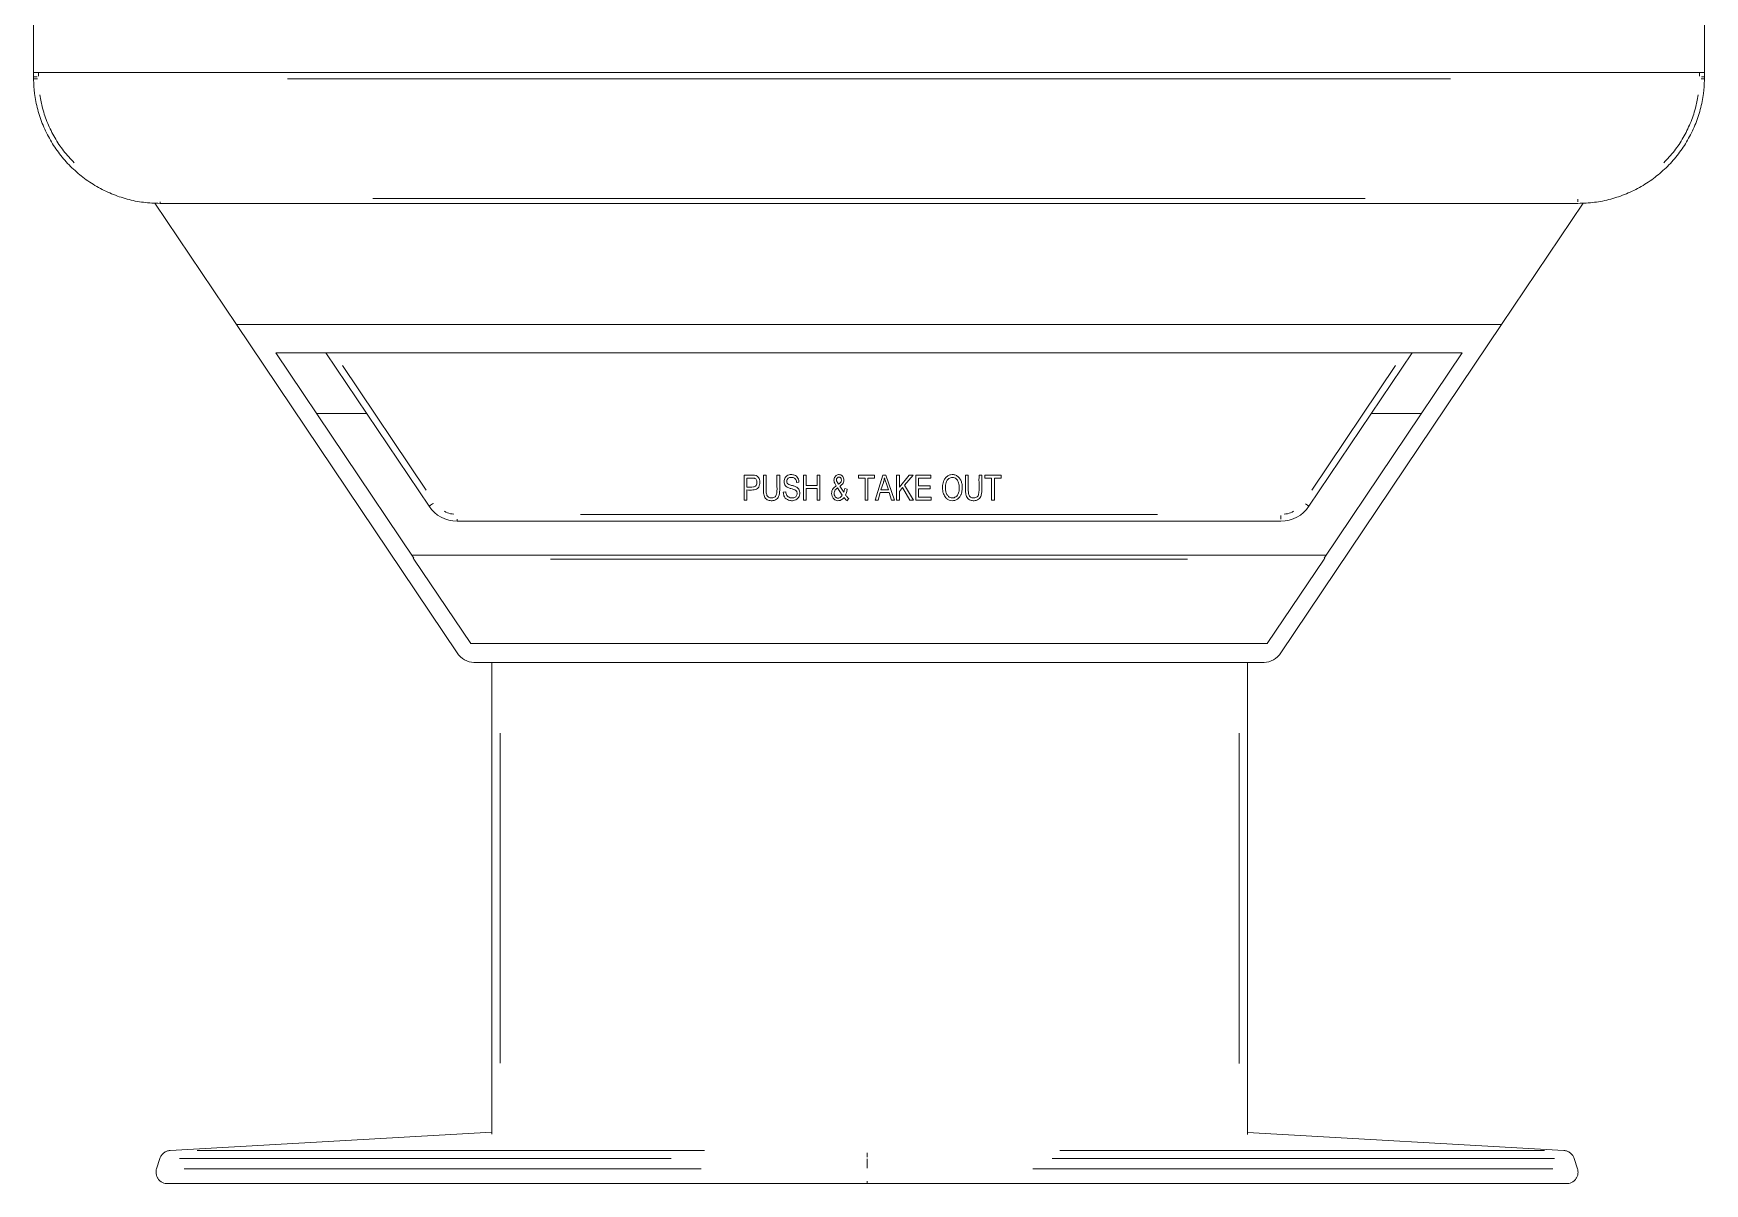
# Model space of a CAD drawing. Header units: millimetres. Extents: x 1896 to 8684, y 846 to 6829.
# Drawn here: x 3876 to 4866, y 2819 to 3501 of the extents above; entities that cross this region are included whole.
import ezdxf

# ---------------------------------------------------------------- set-up
doc = ezdxf.new("R2010")
doc.units = ezdxf.units.MM

msp = doc.modelspace()

# ---------------------------------------------------------------- linework, layer by layer
at = {"color": 7, "linetype": 'Continuous', "lineweight": 15}
for p, q in [((3875.5481, 3477.8605), (3875.5481, 4741.1359)), ((4865.5483, 4741.1359), (4865.5483, 3474.1359)), ((3875.539, 3475.3519), (3875.539, 3477.8605)), ((3875.539, 3477.8605), (3878.5388, 3477.8605)), ((3875.5481, 3474.1359), (3875.5481, 3475.2088)), ((4862.539, 3477.8605), (3878.5388, 3477.8605)), ((4862.539, 3477.8605), (4865.5388, 3477.8605)), ((3875.5481, 3474.1359), (3875.5943, 3473.6133)), ((3995.8279, 3328.5225), (3947.4189, 3400.5564)), ((4790.539, 3400.3521), (3950.5388, 3400.3521)), ((4745.269, 3328.5225), (4793.6785, 3400.5578)), ((3995.8279, 3328.5225), (4126.4851, 3134.0995)), ((4745.269, 3328.5225), (3995.8279, 3328.5225)), ((4614.6118, 3134.0995), (4745.269, 3328.5225)), ((4019.1581, 3311.734), (4100.8279, 3190.2061)), ((4721.9383, 3311.734), (4019.1581, 3311.734)), ((4109.8973, 3220.8505), (4048.8216, 3311.734)), ((4692.2709, 3311.734), (4631.1948, 3220.8505)), ((4721.9383, 3311.734), (4640.2685, 3190.2061)), ((4043.3056, 3275.8022), (4072.9687, 3275.8022)), ((4668.1239, 3275.8022), (4697.7913, 3275.8022)), ((4296.5886, 3239.3632), (4296.5886, 3224.4552)), ((4298.2447, 3232.2772), (4298.2447, 3237.6147)), ((4307.9993, 3239.3632), (4309.6558, 3239.3632)), ((4316.0054, 3239.3632), (4317.6619, 3239.3632)), ((4331.742, 3239.3632), (4333.398, 3239.3632)), ((4331.742, 3239.3632), (4331.742, 3224.4552)), ((4333.398, 3233.1975), (4333.398, 3239.3632)), ((4339.7481, 3239.3632), (4341.4041, 3239.3632)), ((4339.7481, 3239.3632), (4339.7481, 3233.1975)), ((4341.4041, 3239.3632), (4341.4041, 3224.4552)), ((4364.2265, 3239.3632), (4364.2265, 3237.6147)), ((4373.7971, 3239.3632), (4364.2265, 3239.3632)), ((4364.2265, 3237.6147), (4368.1833, 3237.6147)), ((4368.1833, 3237.6147), (4368.1833, 3224.4552)), ((4369.8399, 3237.6147), (4369.8399, 3224.4552)), ((4373.7971, 3237.6147), (4369.8399, 3237.6147)), ((4373.7971, 3237.6147), (4373.7971, 3239.3632)), ((4378.8354, 3239.3632), (4374.1652, 3224.4552)), ((4380.5954, 3239.3632), (4378.8354, 3239.3632)), ((4385.668, 3224.4552), (4380.5954, 3239.3632)), ((4386.8644, 3239.3632), (4386.8644, 3224.4552)), ((4386.8644, 3239.3632), (4388.5209, 3239.3632)), ((4388.5209, 3232.1694), (4388.5209, 3239.3632)), ((4394.4222, 3239.3632), (4388.5209, 3232.1694)), ((4391.6137, 3233.3155), (4396.6753, 3239.3632)), ((4396.6753, 3239.3632), (4394.4222, 3239.3632)), ((4398.2756, 3239.3632), (4398.2756, 3224.4552)), ((4407.2019, 3239.3632), (4398.2756, 3239.3632)), ((4399.9321, 3233.0134), (4399.9321, 3237.6147)), ((4399.9321, 3237.6147), (4407.2019, 3237.6147)), ((4407.2019, 3237.6147), (4407.2019, 3239.3632)), ((4427.7236, 3239.3632), (4429.3796, 3239.3632)), ((4435.7297, 3239.3632), (4437.3857, 3239.3632)), ((4439.2263, 3239.3632), (4439.2263, 3237.6147)), ((4448.7969, 3239.3632), (4439.2263, 3239.3632)), ((4439.2263, 3237.6147), (4443.1836, 3237.6147)), ((4443.1836, 3237.6147), (4443.1836, 3224.4552)), ((4448.7969, 3237.6147), (4444.8401, 3237.6147)), ((4444.8401, 3237.6147), (4444.8401, 3224.4552)), ((4448.7969, 3237.6147), (4448.7969, 3239.3632)), ((4298.2447, 3224.4552), (4298.2447, 3230.5289)), ((4319.7786, 3229.2405), (4321.2511, 3229.4245)), ((4329.0731, 3235.2222), (4327.6007, 3235.0381)), ((4339.7481, 3233.1975), (4333.398, 3233.1975)), ((4333.398, 3224.4552), (4333.398, 3231.4489)), ((4333.398, 3231.4489), (4339.7481, 3231.4489)), ((4339.7481, 3224.4552), (4339.7481, 3231.4489)), ((4351.8807, 3234.9546), (4352.5307, 3233.9609)), ((4351.885, 3231.787), (4354.6874, 3227.5107)), ((4355.5676, 3229.3268), (4353.3232, 3232.7548)), ((4357.6929, 3231.0319), (4356.2204, 3231.4489)), ((4375.8976, 3224.4552), (4377.1946, 3228.9644)), ((4377.1946, 3228.9644), (4382.5089, 3228.9644)), ((4377.6447, 3230.5289), (4379.0438, 3234.9258)), ((4382.0173, 3230.5289), (4377.6447, 3230.5289)), ((4382.0173, 3230.5289), (4380.6574, 3234.68)), ((4382.5089, 3228.9644), (4383.9256, 3224.4552)), ((4390.4349, 3231.9091), (4388.5209, 3229.6215)), ((4388.5209, 3229.6215), (4388.5209, 3224.4552)), ((4390.4349, 3231.9091), (4394.7699, 3224.4552)), ((4396.8951, 3224.4552), (4391.6137, 3233.3155)), ((4406.7418, 3233.0134), (4399.9321, 3233.0134)), ((4399.9321, 3231.2649), (4406.7418, 3231.2649)), ((4399.9321, 3226.2037), (4399.9321, 3231.2649)), ((4406.7418, 3231.2649), (4406.7418, 3233.0134)), ((4298.2447, 3224.4552), (4296.5886, 3224.4552)), ((4333.398, 3224.4552), (4331.742, 3224.4552)), ((4339.7481, 3224.4552), (4341.4041, 3224.4552)), ((4357.5088, 3224.1791), (4358.5212, 3225.42)), ((4369.8399, 3224.4552), (4368.1833, 3224.4552)), ((4375.8976, 3224.4552), (4374.1652, 3224.4552)), ((4383.9256, 3224.4552), (4385.668, 3224.4552)), ((4388.5209, 3224.4552), (4386.8644, 3224.4552)), ((4394.7699, 3224.4552), (4396.8951, 3224.4552)), ((4407.386, 3224.4552), (4398.2756, 3224.4552)), ((4399.9321, 3226.2037), (4407.386, 3226.2037)), ((4407.386, 3226.2037), (4407.386, 3224.4552)), ((4444.8401, 3224.4552), (4443.1836, 3224.4552)), ((4614.5951, 3212.0061), (4126.4975, 3212.0061)), ((4641.4577, 3191.9759), (4099.6386, 3191.9759)), ((4134.5941, 3139.4759), (4100.9929, 3189.4758)), ((4640.0997, 3189.4758), (4606.4984, 3139.4759)), ((4606.4984, 3139.4759), (4134.5941, 3139.4759)), ((4136.5253, 3128.2988), (4604.571, 3128.2988)), ((4147.0372, 2848.8203), (4147.0372, 3128.2988)), ((4594.7778, 3128.2988), (4594.7778, 2848.6593)), ((4147.0372, 2849.9177), (3956.484, 2839.0906)), ((4782.2568, 2839.0906), (4594.7778, 2849.7429)), ((3948.4836, 2828.2965), (3950.4539, 2834.4255)), ((4790.2576, 2828.2965), (4788.2873, 2834.4255))]:
    msp.add_line(p, q, dxfattribs=at)
at = {"color": 8, "linetype": 'Continuous', "lineweight": 15}
for p, q in [((3877.8412, 3475.3519), (3875.7674, 3475.3519)), ((3878.5388, 3477.484), (3878.5388, 3475.7283)), ((4862.539, 3475.7283), (4862.539, 3477.484)), ((4865.4472, 3475.3519), (4863.6867, 3475.3519)), ((4026.148, 3474.1359), (4714.9484, 3474.1359)), ((3950.5388, 3400.3962), (3950.5388, 3401.2306)), ((4076.5387, 3403.3521), (4664.539, 3403.3521)), ((4790.539, 3402.9041), (4790.539, 3401.2306)), ((4058.6254, 3304.3168), (4108.2327, 3230.4988)), ((4632.8594, 3230.4988), (4682.4672, 3304.3168)), ((4126.4975, 3212.065), (4126.4975, 3213.1777)), ((4199.712, 3216.0061), (4541.3806, 3216.0061)), ((4614.5951, 3215.4091), (4614.5951, 3213.1777)), ((4559.2338, 3189.4758), (4181.8587, 3189.4758)), ((4152.0373, 3086.3989), (4152.0373, 2890.8654)), ((4589.7777, 2890.7302), (4589.7777, 3086.375)), ((4369.3706, 2834.1442), (4369.3706, 2828.5778))]:
    msp.add_line(p, q, dxfattribs=at)
at = {"color": 8, "linetype": 'Continuous', "lineweight": 15, "flags": 128}
for points in [[(4865.4162, 3474.1359), (4865.3376, 3474.1359), (4865.0681, 3474.1362), (4864.6695, 3474.1359), (4863.6925, 3474.1359), (4863.6925, 3474.1359), (4863.6925, 3474.1359), (4863.6925, 3474.1359), (4863.6925, 3474.1359), (4863.692, 3474.1359), (4863.6915, 3474.1359), (4863.6906, 3474.1359), (4863.6891, 3474.1359), (4863.6853, 3474.1359), (4863.6777, 3474.1359), (4863.6629, 3474.1357), (4863.6333, 3474.1357), (4863.5733, 3474.1357), (4863.4521, 3474.1357)], [(4112.507, 3222.6043), (4111.9468, 3222.2279), (4111.3731, 3221.8421), (4110.8701, 3221.504), (4110.4571, 3221.2265), (4110.15, 3221.0205)], [(4631.1123, 3220.9063), (4630.9421, 3221.0205), (4630.6354, 3221.2265), (4630.2225, 3221.504), (4629.7194, 3221.8421), (4629.1453, 3222.2279)]]:
    msp.add_lwpolyline(points, dxfattribs=at)
at = {"color": 7, "linetype": 'Continuous', "lineweight": 15, "flags": 128}
for points in [[(4865.4544, 3473.3904), (4865.4906, 3473.5506), (4865.5483, 3474.1359)], [(4100.9929, 3189.4758), (4100.6839, 3189.9353), (4100.5022, 3190.2061)], [(4640.5904, 3190.2061), (4640.4082, 3189.9353), (4640.0997, 3189.4758)]]:
    msp.add_lwpolyline(points, dxfattribs=at)
at = {"color": 7, "linetype": 'Continuous', "lineweight": 15}
for centre, major_axis, start_param, end_param in [((4134.7847, 3139.6773), (-6.6649, 9.9176), 1.57079633, 2.62926986), ((4606.3118, 3139.6773), (-6.6649, -9.9176), 0.5123228, 1.57079633)]:
    msp.add_ellipse(centre, major_axis=major_axis, ratio=0.83689097, start_param=start_param, end_param=end_param, dxfattribs=at)
for points, knots in [([(3875.652, 3473.6245), (3875.7607, 3470.9302), (3876.0012, 3464.9642), (3877.9103, 3455.8858), (3881.0433, 3446.5684), (3885.4028, 3437.7449), (3890.8665, 3429.5642), (3897.3544, 3422.1676), (3904.7511, 3415.6799), (3912.9316, 3410.2154), (3921.7555, 3405.8587), (3931.0718, 3402.7155), (3940.7213, 3400.7236), (3947.2663, 3400.4759), (3950.5388, 3400.3521)], [0, 0, 0, 0, 0.069653438, 0.154229714, 0.238805593, 0.323383937, 0.407959532, 0.492538484, 0.577114536, 0.661692982, 0.746268573, 0.830845113, 0.915423004, 1, 1, 1, 1]), ([(4790.539, 3400.3521), (4793.8115, 3400.4759), (4800.3565, 3400.7236), (4810.006, 3402.7155), (4819.3223, 3405.8587), (4828.1462, 3410.2154), (4836.3267, 3415.6799), (4843.7234, 3422.1676), (4850.2112, 3429.5642), (4855.675, 3437.7448), (4860.034, 3446.5686), (4863.1666, 3455.8858), (4865.0648, 3464.8899), (4865.3044, 3470.7804), (4865.411, 3473.3995)], [0, 0, 0, 0, 0.08474182, 0.16948453, 0.2542259, 0.33896631, 0.42370958, 0.50845045, 0.59319423, 0.67793465, 0.762676, 0.84741802, 0.93215912, 1, 1, 1, 1]), ([(4296.5886, 3239.3632), (4297.7514, 3239.3515), (4299.4955, 3239.3339), (4301.8387, 3239.4163), (4302.9921, 3239.1916), (4303.5724, 3239.0786)], [0, 0, 0, 0, 0.49849576, 0.74771639, 1, 1, 1, 1]), ([(4298.2447, 3230.5289), (4299.4215, 3230.4931), (4301.0643, 3230.443), (4303.1713, 3230.6721), (4304.4371, 3231.2363), (4305.3223, 3232.3429), (4305.8916, 3233.9162), (4305.9512, 3235.6893), (4305.5276, 3237.2919), (4304.7813, 3238.3893), (4304.0475, 3238.8961), (4303.6191, 3239.0606), (4303.5724, 3239.0786)], [0, 0, 0, 0, 0.229828451, 0.320817739, 0.412907732, 0.491498425, 0.590837038, 0.73564079, 0.830948459, 0.910298038, 0.990215916, 1, 1, 1, 1]), ([(4298.2447, 3237.6147), (4299.2446, 3237.6097), (4300.7469, 3237.6023), (4302.4571, 3237.6311), (4303.2575, 3237.2628), (4303.7031, 3236.7577), (4304.0929, 3235.9297), (4304.1785, 3234.7861), (4304.0126, 3233.7228), (4303.5355, 3232.973), (4302.9261, 3232.524), (4301.7824, 3232.2225), (4300.1844, 3232.2181), (4298.8924, 3232.2575), (4298.2447, 3232.2772)], [0, 0, 0, 0, 0.19992699, 0.30037008, 0.33218385, 0.37144457, 0.43138121, 0.51085946, 0.59606011, 0.63991203, 0.68394839, 0.74303255, 0.87116951, 1, 1, 1, 1]), ([(4307.9993, 3239.3632), (4308.0057, 3236.9056), (4308.0143, 3233.5523), (4307.9803, 3229.3085), (4308.3195, 3227.0618), (4309.2069, 3225.4971), (4310.2401, 3224.6894), (4311.7486, 3224.1717), (4313.4188, 3224.1118), (4315.1129, 3224.532), (4316.3057, 3225.3955), (4317.0225, 3226.4763), (4317.4441, 3227.8121), (4317.6566, 3229.3854), (4317.669, 3233.3344), (4317.6651, 3236.6637), (4317.6619, 3239.3632)], [0, 0, 0, 0, 0.20508931, 0.27982449, 0.35515998, 0.39117591, 0.42732137, 0.46187656, 0.52296198, 0.56410418, 0.60555976, 0.64266725, 0.67036562, 0.72193868, 0.77453648, 1, 1, 1, 1]), ([(4309.6558, 3239.3632), (4309.6592, 3237.8154), (4309.6659, 3234.7197), (4309.6239, 3230.8767), (4309.7153, 3228.2048), (4310.3, 3226.9197), (4310.9513, 3226.2816), (4311.8567, 3225.8769), (4312.9559, 3225.7947), (4314.039, 3225.9528), (4314.8977, 3226.4144), (4315.5004, 3227.1189), (4315.9594, 3228.6239), (4316.0862, 3230.8269), (4315.9579, 3234.5844), (4315.9862, 3237.4337), (4316.0054, 3239.3632)], [0, 0, 0, 0, 0.15109471, 0.30218957, 0.37809982, 0.40788749, 0.43788532, 0.465033, 0.50313983, 0.54411437, 0.57034965, 0.59670991, 0.63242841, 0.72157175, 0.8114404, 1, 1, 1, 1]), ([(4329.0731, 3235.2222), (4329.0098, 3235.8247), (4328.8991, 3236.8778), (4328.1339, 3238.2097), (4327.1004, 3239.0775), (4325.6572, 3239.6237), (4324.0757, 3239.7045), (4322.4748, 3239.3374), (4321.3087, 3238.5089), (4320.5404, 3237.3846), (4320.2118, 3236.0953), (4320.2248, 3234.774), (4320.6532, 3233.5313), (4321.446, 3232.5475), (4322.7026, 3231.8231), (4323.6768, 3231.533), (4324.2633, 3231.3583)], [0, 0, 0, 0, 0.0895453, 0.15651433, 0.22371892, 0.28711216, 0.38385929, 0.45597706, 0.52866404, 0.59182252, 0.65549657, 0.72450266, 0.78643308, 0.84843047, 0.90875867, 1, 1, 1, 1]), ([(4324.722, 3233.2607), (4324.3352, 3233.3718), (4323.5596, 3233.5945), (4322.5908, 3233.9636), (4322.0326, 3234.5744), (4321.7992, 3235.248), (4321.7747, 3235.993), (4321.9918, 3236.7394), (4322.4216, 3237.303), (4323.0848, 3237.7595), (4324.1712, 3238.0247), (4325.3459, 3238.005), (4326.3835, 3237.5961), (4326.9928, 3237.0326), (4327.4498, 3236.1614), (4327.5423, 3235.4723), (4327.6007, 3235.0381)], [0, 0, 0, 0, 0.09357395, 0.1876693, 0.23395171, 0.27997111, 0.34982885, 0.40324446, 0.45675876, 0.5105684, 0.5864312, 0.71190208, 0.77596609, 0.84042839, 0.89943282, 1, 1, 1, 1]), ([(4353.3232, 3232.7548), (4353.8508, 3233.1445), (4354.7266, 3233.7914), (4355.5171, 3235.1204), (4355.7319, 3236.3903), (4355.5707, 3237.5838), (4355.0505, 3238.5719), (4354.2873, 3239.2929), (4353.3589, 3239.6444), (4352.3907, 3239.6592), (4351.4823, 3239.3838), (4350.6942, 3238.7711), (4350.076, 3237.9377), (4349.7609, 3236.8738), (4349.7665, 3235.6801), (4350.2255, 3234.3506), (4350.7715, 3233.4974), (4351.0858, 3233.0063)], [0, 0, 0, 0, 0.10883, 0.18063572, 0.25277821, 0.32077908, 0.37869799, 0.4366216, 0.49283077, 0.54064318, 0.59676543, 0.64816796, 0.70541278, 0.76788036, 0.83059676, 0.902476, 1, 1, 1, 1]), ([(4351.8807, 3234.9546), (4351.6811, 3235.2495), (4351.3562, 3235.7293), (4351.2138, 3236.5265), (4351.3122, 3237.1474), (4351.6021, 3237.6451), (4352.0041, 3237.9985), (4352.4905, 3238.1755), (4352.9934, 3238.1738), (4353.4312, 3238.0082), (4353.7957, 3237.6937), (4354.0882, 3237.2402), (4354.2281, 3236.5551), (4354.1754, 3235.7924), (4353.7981, 3234.978), (4353.1826, 3234.4293), (4352.7167, 3234.0946), (4352.5307, 3233.9609)], [0, 0, 0, 0, 0.10751732, 0.17500047, 0.24244204, 0.29530335, 0.3480394, 0.4030157, 0.4496291, 0.49916158, 0.54258801, 0.59496813, 0.66107125, 0.75289998, 0.82413843, 0.92978877, 1, 1, 1, 1]), ([(4379.0438, 3234.9258), (4379.1154, 3235.1634), (4379.2586, 3235.6385), (4379.5058, 3236.5896), (4379.6424, 3237.3111), (4379.7328, 3237.7887)], [0, 0, 0, 0, 0.25262617, 0.50527961, 1, 1, 1, 1]), ([(4379.7328, 3237.7887), (4379.8175, 3237.4638), (4379.9963, 3236.7782), (4380.3112, 3235.7435), (4380.542, 3235.0345), (4380.6574, 3234.68)], [0, 0, 0, 0, 0.310487158, 0.655173732, 1, 1, 1, 1]), ([(4425.791, 3231.8934), (4425.7662, 3232.5594), (4425.7159, 3233.9144), (4425.1655, 3235.9253), (4424.1076, 3237.7938), (4422.4908, 3239.1371), (4420.6373, 3239.696), (4418.8149, 3239.628), (4417.1648, 3238.9679), (4415.789, 3237.7312), (4414.6165, 3235.836), (4414.1551, 3233.696), (4414.1166, 3232.2076), (4414.1037, 3231.7107)], [0, 0, 0, 0, 0.09143631, 0.18602349, 0.28381892, 0.38252288, 0.46685457, 0.54433465, 0.62936063, 0.70540254, 0.79508626, 0.93159687, 1, 1, 1, 1]), ([(4415.8523, 3231.6833), (4415.8654, 3232.236), (4415.8918, 3233.3393), (4416.196, 3234.8987), (4416.8085, 3236.2907), (4417.7294, 3237.2964), (4418.845, 3237.8819), (4420.022, 3238.0469), (4421.1879, 3237.8302), (4422.2188, 3237.1954), (4422.9872, 3236.3706), (4423.2982, 3235.7002), (4423.434, 3235.4076)], [0, 0, 0, 0, 0.12754806, 0.25461591, 0.36440287, 0.4748064, 0.56250106, 0.65011613, 0.74464669, 0.83000511, 0.92582168, 1, 1, 1, 1]), ([(4427.7236, 3239.3632), (4427.7302, 3236.9056), (4427.7393, 3233.5524), (4427.7037, 3229.3084), (4428.0441, 3227.0621), (4428.9306, 3225.4969), (4429.964, 3224.6894), (4431.4726, 3224.1717), (4433.1429, 3224.1119), (4434.8371, 3224.5318), (4436.0295, 3225.3959), (4436.7468, 3226.4761), (4437.1684, 3227.8121), (4437.3802, 3229.3855), (4437.393, 3233.3344), (4437.389, 3236.6637), (4437.3857, 3239.3632)], [0, 0, 0, 0, 0.205088585, 0.279823244, 0.35516119, 0.391170152, 0.427315485, 0.461870544, 0.52296901, 0.564111074, 0.605555745, 0.64267049, 0.670368757, 0.72193966, 0.774537278, 1, 1, 1, 1]), ([(4429.3796, 3239.3632), (4429.3829, 3237.8154), (4429.3893, 3234.7197), (4429.349, 3230.8768), (4429.4387, 3228.2046), (4430.0243, 3226.9198), (4430.6754, 3226.2817), (4431.5806, 3225.8768), (4432.6797, 3225.7948), (4433.7628, 3225.9528), (4434.6215, 3226.4144), (4435.2241, 3227.119), (4435.6841, 3228.6237), (4435.8095, 3230.827), (4435.6827, 3234.5844), (4435.7107, 3237.4336), (4435.7297, 3239.3632)], [0, 0, 0, 0, 0.151095553, 0.302191286, 0.378100068, 0.40789469, 0.437892688, 0.465026393, 0.503133435, 0.544108213, 0.570343632, 0.596704044, 0.632428106, 0.721570408, 0.811439337, 1, 1, 1, 1]), ([(4319.7786, 3229.2405), (4319.8502, 3228.4998), (4319.9716, 3227.2435), (4320.9107, 3225.7058), (4322.1049, 3224.7243), (4323.7775, 3224.1549), (4325.542, 3224.1229), (4327.2488, 3224.5969), (4328.4346, 3225.5112), (4329.218, 3226.7561), (4329.5844, 3228.1941), (4329.5249, 3229.6493), (4329.0608, 3230.9517), (4328.2674, 3231.8833), (4327.5932, 3232.2598), (4327.2888, 3232.4298)], [0, 0, 0, 0, 0.1104562, 0.18735132, 0.26436109, 0.33847533, 0.44917872, 0.52488668, 0.6010865, 0.66849353, 0.74281201, 0.82109497, 0.88428327, 0.94776298, 1, 1, 1, 1]), ([(4324.2633, 3231.3583), (4324.7738, 3231.2079), (4325.7993, 3230.9057), (4327.0798, 3230.4368), (4327.74, 3229.6276), (4327.9896, 3228.8508), (4327.9836, 3228.0022), (4327.7089, 3227.1692), (4327.1891, 3226.529), (4326.4034, 3226.0316), (4325.2437, 3225.7856), (4323.9218, 3225.8552), (4322.695, 3226.4106), (4321.8422, 3227.2326), (4321.3951, 3228.3061), (4321.3006, 3229.0399), (4321.2511, 3229.4245)], [0, 0, 0, 0, 0.1046442, 0.21018844, 0.25668514, 0.30313979, 0.36687705, 0.41913277, 0.47145209, 0.52454524, 0.59755232, 0.69940698, 0.77750097, 0.85584526, 0.92443425, 1, 1, 1, 1]), ([(4324.722, 3233.2607), (4325.0257, 3233.1787), (4325.6115, 3233.0206), (4326.4751, 3232.7633), (4327.0172, 3232.5411), (4327.2888, 3232.4298)], [0, 0, 0, 0, 0.349570094, 0.67413347, 1, 1, 1, 1]), ([(4351.0858, 3233.0063), (4350.4408, 3232.5284), (4349.3688, 3231.7342), (4348.5241, 3230.0457), (4348.3139, 3228.4291), (4348.6182, 3226.7936), (4349.3586, 3225.4862), (4350.3151, 3224.6056), (4351.4403, 3224.179), (4352.7299, 3224.1332), (4354.0157, 3224.5459), (4354.9744, 3225.2635), (4355.4426, 3225.8231), (4355.6396, 3226.0585)], [0, 0, 0, 0, 0.14902711, 0.24767806, 0.34628449, 0.45187819, 0.55568287, 0.62408394, 0.69269364, 0.77791019, 0.86260912, 0.94218578, 1, 1, 1, 1]), ([(4354.6874, 3227.5107), (4354.4379, 3227.1249), (4353.9943, 3226.4388), (4353.1059, 3225.8552), (4352.3188, 3225.6154), (4351.6348, 3225.6753), (4351.005, 3225.9822), (4350.3983, 3226.6558), (4349.9163, 3227.6696), (4349.8083, 3228.9154), (4350.1977, 3230.1012), (4350.9525, 3231.0353), (4351.59, 3231.5492), (4351.885, 3231.787)], [0, 0, 0, 0, 0.1210037, 0.2151389, 0.27587493, 0.33701965, 0.39301554, 0.45822967, 0.57436041, 0.686113, 0.78214027, 0.89918417, 1, 1, 1, 1]), ([(4356.2204, 3231.4489), (4356.1758, 3231.2448), (4356.0864, 3230.8365), (4355.8875, 3230.1214), (4355.6885, 3229.627), (4355.5676, 3229.3268)], [0, 0, 0, 0, 0.28185125, 0.56378525, 1, 1, 1, 1]), ([(4357.6929, 3231.0319), (4357.6223, 3230.6999), (4357.4811, 3230.0356), (4357.1636, 3228.9106), (4356.8278, 3228.1537), (4356.63, 3227.7077)], [0, 0, 0, 0, 0.2911041, 0.58230473, 1, 1, 1, 1]), ([(4356.63, 3227.7077), (4356.7713, 3227.4868), (4357.0538, 3227.045), (4357.6581, 3226.2547), (4358.184, 3225.7461), (4358.5212, 3225.42)], [0, 0, 0, 0, 0.26414414, 0.52830761, 1, 1, 1, 1]), ([(4414.1037, 3231.7107), (4414.1231, 3231.2054), (4414.1619, 3230.1957), (4414.5398, 3228.3978), (4415.1946, 3227.2496), (4415.5976, 3226.543)], [0, 0, 0, 0, 0.27810181, 0.55573003, 1, 1, 1, 1]), ([(4423.434, 3235.4076), (4423.6819, 3234.5082), (4424.1012, 3232.9868), (4424.0507, 3230.7635), (4423.7424, 3228.9993), (4423.0416, 3227.4931), (4422.0732, 3226.4695), (4420.9289, 3225.9046), (4419.7686, 3225.7777), (4418.622, 3226.0164), (4417.5186, 3226.7363), (4416.5344, 3227.9614), (4415.9336, 3229.725), (4415.8795, 3231.0268), (4415.8523, 3231.6833)], [0, 0, 0, 0, 0.14146247, 0.23927404, 0.33666212, 0.41293436, 0.489563, 0.54680785, 0.60404576, 0.66464708, 0.72165202, 0.80170307, 0.90000346, 1, 1, 1, 1]), ([(4424.287, 3226.4827), (4424.58, 3226.9594), (4425.1253, 3227.8468), (4425.6781, 3229.6847), (4425.7468, 3231.0296), (4425.791, 3231.8934)], [0, 0, 0, 0, 0.29348234, 0.5462547, 1, 1, 1, 1]), ([(4357.5088, 3224.1791), (4357.3018, 3224.3397), (4356.8879, 3224.6607), (4356.2635, 3225.293), (4355.869, 3225.7771), (4355.6396, 3226.0585)], [0, 0, 0, 0, 0.29542886, 0.59047809, 1, 1, 1, 1]), ([(4424.287, 3226.4827), (4423.8705, 3225.9861), (4423.1007, 3225.0681), (4421.4971, 3224.3022), (4419.7925, 3224.0967), (4418.0472, 3224.3956), (4416.5691, 3225.3042), (4415.9026, 3226.1541), (4415.5976, 3226.543)], [0, 0, 0, 0, 0.18787404, 0.34725379, 0.50626531, 0.68503633, 0.855889, 1, 1, 1, 1]), ([(3956.5327, 2839.0935), (3955.8729, 2839.0036), (3954.5217, 2838.8194), (3952.7077, 2837.7854), (3951.2383, 2836.3), (3950.7107, 2835.0407), (3950.453, 2834.4255)], [0, 0, 0, 0, 0.24398217, 0.49969205, 0.75561205, 1, 1, 1, 1]), ([(4788.2883, 2834.4255), (4788.0306, 2835.0407), (4787.503, 2836.3), (4786.0336, 2837.7854), (4784.2196, 2838.8194), (4782.8684, 2839.0036), (4782.2086, 2839.0935)], [0, 0, 0, 0, 0.24438795, 0.50030795, 0.75601783, 1, 1, 1, 1]), ([(3948.5027, 2828.3589), (3948.3799, 2827.8935), (3948.1233, 2826.9213), (3948.1572, 2825.344), (3948.5638, 2823.7295), (3949.3937, 2822.2213), (3950.5758, 2820.97), (3951.9881, 2820.0887), (3953.4794, 2819.5739), (3954.4836, 2819.521), (3954.9643, 2819.4957)], [0, 0, 0, 0, 0.11254752, 0.23511922, 0.36544552, 0.5000127, 0.63455548, 0.76487679, 0.88744083, 1, 1, 1, 1]), ([(4783.7769, 2819.4957), (4784.2575, 2819.5211), (4785.2617, 2819.574), (4786.7531, 2820.0886), (4788.1655, 2820.97), (4789.3476, 2822.2213), (4790.1775, 2823.7295), (4790.5841, 2825.344), (4790.618, 2826.9213), (4790.3614, 2827.8935), (4790.2386, 2828.3589)], [0, 0, 0, 0, 0.11252223, 0.23512189, 0.36544342, 0.49998644, 0.63455385, 0.76488038, 0.88745229, 1, 1, 1, 1]), ([(3954.899, 2819.4957), (3955.005, 2819.4957), (3955.2182, 2819.4957), (3956.9717, 2819.4957), (3959.8416, 2819.4957), (3963.9689, 2819.4957), (3969.3204, 2819.4957), (3975.9269, 2819.4957), (3982.9803, 2819.4957), (3990.0257, 2819.4957), (3996.7591, 2819.4957), (4004.1802, 2819.4957), (4012.3131, 2819.4957), (4020.4519, 2819.4957), (4028.3661, 2819.4957), (4035.8861, 2819.4957), (4043.6137, 2819.4957), (4051.4664, 2819.4957), (4059.4794, 2819.4957), (4067.7147, 2819.4957), (4076.242, 2819.4957), (4085.0324, 2819.4957), (4094.0724, 2819.4957), (4103.2007, 2819.4957), (4112.2367, 2819.4957), (4121.6076, 2819.4957), (4131.6385, 2819.4957), (4140.5607, 2819.4957), (4147.7833, 2819.4957), (4153.0586, 2819.4957), (4158.3832, 2819.4957), (4163.7552, 2819.4957), (4169.1726, 2819.4957), (4174.6521, 2819.4957), (4180.3862, 2819.4957), (4186.3834, 2819.4957), (4192.8929, 2819.4957), (4199.7744, 2819.4957), (4207.0319, 2819.4957), (4215.7644, 2819.4957), (4225.9221, 2819.4957), (4237.3848, 2819.4957), (4248.735, 2819.4957), (4259.9696, 2819.4957), (4271.2635, 2819.4957), (4282.6415, 2819.4957), (4293.6847, 2819.4957), (4306.1802, 2819.4957), (4320.1965, 2819.4957), (4336.3461, 2819.4957), (4352.7672, 2819.4957), (4363.8371, 2819.4957), (4369.3706, 2819.4957)], [0, 0, 0, 0, 0.03279616, 0.06601424, 0.10039222, 0.13485171, 0.16935919, 0.20455238, 0.23996279, 0.26432995, 0.28867258, 0.31368852, 0.33935439, 0.36502986, 0.38504657, 0.40497775, 0.42462063, 0.44375403, 0.46237416, 0.4811506, 0.49996449, 0.51877843, 0.53760308, 0.55642105, 0.57431071, 0.59126951, 0.61087925, 0.63136994, 0.6409095, 0.65045188, 0.65999853, 0.66954237, 0.67908418, 0.68862891, 0.69826054, 0.7088995, 0.71955528, 0.7315542, 0.74380213, 0.75605237, 0.77511099, 0.79396604, 0.81204312, 0.83001559, 0.84784579, 0.86579259, 0.88379551, 0.89972838, 0.92421154, 0.94899103, 0.97450174, 1, 1, 1, 1]), ([(4369.3706, 2819.4957), (4371.975, 2819.4957), (4377.1833, 2819.4957), (4384.9933, 2819.4957), (4392.7994, 2819.4957), (4400.4501, 2819.4957), (4407.3962, 2819.4957), (4412.8574, 2819.4957), (4417.4799, 2819.4957), (4422.1567, 2819.4957), (4427.6623, 2819.4957), (4433.5016, 2819.4957), (4439.3277, 2819.4957), (4444.9178, 2819.4957), (4450.2605, 2819.4957), (4457.1205, 2819.4957), (4465.6973, 2819.4957), (4475.9677, 2819.4957), (4485.5395, 2819.4957), (4494.4071, 2819.4957), (4503.0824, 2819.4957), (4512.1776, 2819.4957), (4522.2348, 2819.4957), (4532.6202, 2819.4957), (4542.9669, 2819.4957), (4553.057, 2819.4957), (4563.3026, 2819.4957), (4574.0844, 2819.4957), (4585.0899, 2819.4957), (4594.6142, 2819.4957), (4602.6473, 2819.4957), (4609.1812, 2819.4957), (4615.4709, 2819.4957), (4621.5207, 2819.4957), (4627.566, 2819.4957), (4635.0595, 2819.4957), (4643.772, 2819.4957), (4653.3565, 2819.4957), (4661.1561, 2819.4957), (4669.7399, 2819.4957), (4678.1376, 2819.4957), (4687.2382, 2819.4957), (4694.8052, 2819.4957), (4702.063, 2819.4957), (4709.3124, 2819.4957), (4716.2416, 2819.4957), (4722.5975, 2819.4957), (4728.2992, 2819.4957), (4733.7055, 2819.4957), (4738.5663, 2819.4957), (4742.9566, 2819.4957), (4746.9162, 2819.4957), (4750.6821, 2819.4957), (4755.0909, 2819.4957), (4759.6794, 2819.4957), (4764.2828, 2819.4957), (4768.4312, 2819.4957), (4772.284, 2819.4957), (4775.7044, 2819.4957), (4778.2892, 2819.4957), (4780.1378, 2819.4957), (4781.4668, 2819.4957), (4782.5031, 2819.4957), (4783.265, 2819.4957), (4783.7519, 2819.4957), (4783.8121, 2819.4957), (4783.8423, 2819.4957)], [0, 0, 0, 0, 0.01200076, 0.02399993, 0.03600178, 0.04800985, 0.05932953, 0.06812245, 0.07330117, 0.08076212, 0.08983184, 0.09889993, 0.10796752, 0.11703642, 0.12506655, 0.13303829, 0.14930786, 0.16557658, 0.18184525, 0.19510493, 0.20829476, 0.22391218, 0.23954781, 0.25788313, 0.27566186, 0.29173617, 0.30940645, 0.32866692, 0.34837702, 0.36823458, 0.38055052, 0.39286661, 0.4049013, 0.4163281, 0.42775127, 0.44024106, 0.46079716, 0.48057239, 0.50000476, 0.51086017, 0.5369954, 0.55688655, 0.57506683, 0.59231906, 0.61185747, 0.63214914, 0.64938142, 0.66661178, 0.68348984, 0.70036855, 0.71474672, 0.72911706, 0.74348619, 0.75786192, 0.78233445, 0.80332125, 0.82419412, 0.84861861, 0.87314885, 0.89687326, 0.9149187, 0.93099285, 0.94759369, 0.96498186, 0.98247244, 1, 1, 1, 1])]:
    msp.add_open_spline(points, degree=3, knots=knots, dxfattribs=at)
at = {"color": 8, "linetype": 'Continuous', "lineweight": 15}
for points, knots in [([(3877.8555, 3474.1359), (3877.655, 3474.1358), (3877.1088, 3474.1355), (3876.316, 3474.1361), (3875.9591, 3474.136), (3875.7765, 3474.1359)], [0, 0, 0, 0, 0.22081951, 0.60138074, 1, 1, 1, 1]), ([(3879.4252, 3464.5987), (3879.8811, 3461.9554), (3880.871, 3456.2151), (3883.8426, 3447.7188), (3888.0156, 3439.2606), (3893.2176, 3431.3577), (3897.4892, 3426.7441), (3899.6245, 3424.4378)], [0, 0, 0, 0, 0.17583397, 0.38185151, 0.58788855, 0.79399372, 1, 1, 1, 1]), ([(4861.6526, 3464.5987), (4861.1965, 3461.9554), (4860.2061, 3456.2152), (4857.2352, 3447.7185), (4853.0624, 3439.2601), (4847.8596, 3431.3576), (4843.588, 3426.744), (4841.4528, 3424.4378)], [0, 0, 0, 0, 0.17584011, 0.38184818, 0.58789338, 0.79399883, 1, 1, 1, 1]), ([(4124.52, 3216.2478), (4123.8798, 3216.3002), (4121.9346, 3216.4594), (4120.1641, 3217.3158), (4118.9763, 3217.8903)], [0, 0, 0, 0, 0.3291082, 1, 1, 1, 1]), ([(4616.5726, 3216.2478), (4617.2127, 3216.3002), (4619.158, 3216.4594), (4620.9285, 3217.3158), (4622.1163, 3217.8903)], [0, 0, 0, 0, 0.3291082, 1, 1, 1, 1]), ([(3962.1307, 2834.4255), (3963.6317, 2834.4255), (3967.0088, 2834.4255), (3973.7786, 2834.4255), (3982.1324, 2834.4255), (3991.7435, 2834.4255), (4002.532, 2834.4255), (4014.4774, 2834.4255), (4027.5389, 2834.4255), (4041.6766, 2834.4255), (4056.8445, 2834.4255), (4072.9964, 2834.4255), (4090.0804, 2834.4255), (4108.0432, 2834.4255), (4126.8285, 2834.4255), (4146.3765, 2834.4255), (4166.6266, 2834.4255), (4187.5128, 2834.4255), (4208.9783, 2834.4255), (4230.9222, 2834.4255), (4245.9071, 2834.4255), (4253.3996, 2834.4255)], [0, 0, 0, 0, 0.04255325, 0.09574476, 0.1489362, 0.2021278, 0.25531927, 0.30851042, 0.36170198, 0.41489388, 0.46808498, 0.52127676, 0.57446816, 0.62765961, 0.68085154, 0.73404298, 0.78723382, 0.84042548, 0.89361684, 0.9468084, 1, 1, 1, 1]), ([(4273.0104, 2839.0909), (4267.0128, 2839.0909), (4253.5182, 2839.0909), (4232.9381, 2839.0909), (4211.2824, 2839.0909), (4190.1335, 2839.0909), (4169.5459, 2839.0909), (4149.5879, 2839.0909), (4130.3212, 2839.0909), (4111.8065, 2839.0909), (4094.1027, 2839.0909), (4077.2644, 2839.0909), (4061.3454, 2839.0909), (4046.3959, 2839.0909), (4032.4621, 2839.0909), (4019.5881, 2839.0909), (4007.8163, 2839.0909), (3997.1761, 2839.0909), (3987.7305, 2839.0909), (3979.3961, 2839.0909), (3974.8811, 2839.0909), (3972.6235, 2839.0909)], [0, 0, 0, 0, 0.04255326, 0.09574502, 0.14893657, 0.2021277, 0.2553199, 0.30851093, 0.36170244, 0.4148944, 0.46808517, 0.52127706, 0.57446854, 0.62765961, 0.68085126, 0.73404293, 0.78723451, 0.84042572, 0.89361715, 0.94680876, 1, 1, 1, 1]), ([(4369.3706, 2835.2371), (4369.3706, 2835.5667), (4369.3706, 2836.5339), (4369.3706, 2837.2329), (4369.3706, 2837.6937)], [0, 0, 0, 0, 0.34079742, 1, 1, 1, 1]), ([(4776.5648, 2834.4255), (4775.6336, 2834.4255), (4772.936, 2834.4255), (4767.0827, 2834.4255), (4759.4004, 2834.4255), (4750.8308, 2834.4255), (4741.6213, 2834.4255), (4731.3816, 2834.4255), (4720.1351, 2834.4255), (4707.9058, 2834.4255), (4694.7303, 2834.4255), (4680.6521, 2834.4255), (4665.7218, 2834.4255), (4649.9981, 2834.4255), (4633.5453, 2834.4255), (4616.4338, 2834.4255), (4598.7378, 2834.4255), (4580.5361, 2834.4255), (4561.9078, 2834.4255), (4542.9367, 2834.4255), (4522.7969, 2834.4255), (4501.5558, 2834.4255), (4486.5218, 2834.4255), (4479.0546, 2834.4255)], [0, 0, 0, 0, 0.0274123, 0.07940662, 0.13209446, 0.17871071, 0.22575262, 0.273165, 0.32089022, 0.36886966, 0.41704128, 0.46534123, 0.51370628, 0.56207113, 0.61037154, 0.65854253, 0.70652236, 0.75424728, 0.80166, 0.84870161, 0.89531807, 0.94800555, 1, 1, 1, 1]), ([(4770.7455, 2839.0909), (4769.2661, 2839.0909), (4765.9377, 2839.0909), (4759.2657, 2839.0909), (4751.0321, 2839.0909), (4741.5595, 2839.0909), (4730.9265, 2839.0909), (4719.1528, 2839.0909), (4706.2793, 2839.0909), (4692.3454, 2839.0909), (4677.3959, 2839.0909), (4661.4769, 2839.0909), (4644.6386, 2839.0909), (4626.9344, 2839.0909), (4608.42, 2839.0909), (4589.1534, 2839.0909), (4569.1949, 2839.0909), (4548.6093, 2839.0909), (4527.453, 2839.0909), (4505.8251, 2839.0909), (4491.0559, 2839.0909), (4483.6714, 2839.0909)], [0, 0, 0, 0, 0.042553195, 0.095744445, 0.148936055, 0.202127494, 0.255318712, 0.308510296, 0.361701965, 0.414893624, 0.468084698, 0.521276189, 0.574468077, 0.627659697, 0.680850781, 0.734042298, 0.78723334, 0.840425539, 0.893616673, 0.946808234, 1, 1, 1, 1]), ([(4271.1422, 2828.2965), (4265.0284, 2828.2965), (4251.2723, 2828.2965), (4230.2933, 2828.2965), (4208.2179, 2828.2965), (4186.6591, 2828.2965), (4165.6728, 2828.2965), (4145.3277, 2828.2965), (4125.6877, 2828.2965), (4106.8142, 2828.2965), (4088.767, 2828.2965), (4071.6023, 2828.2965), (4055.3747, 2828.2965), (4040.135, 2828.2965), (4025.9318, 2828.2965), (4012.8081, 2828.2965), (4000.8085, 2828.2965), (3989.9613, 2828.2965), (3980.3332, 2828.2965), (3971.837, 2828.2965), (3967.2344, 2828.2965), (3964.9331, 2828.2965)], [0, 0, 0, 0, 0.04255297, 0.09574482, 0.14893587, 0.20212769, 0.25531857, 0.30851072, 0.36170156, 0.41489337, 0.46808476, 0.52127658, 0.57446829, 0.62765979, 0.6808508, 0.73404245, 0.78723389, 0.84042567, 0.89361695, 0.94680866, 1, 1, 1, 1]), ([(4467.5881, 2828.2965), (4471.5907, 2828.2965), (4483.1969, 2828.2965), (4502.1525, 2828.2965), (4523.5244, 2828.2965), (4543.7517, 2828.2965), (4562.8138, 2828.2965), (4581.529, 2828.2965), (4599.8166, 2828.2965), (4617.5956, 2828.2965), (4634.788, 2828.2965), (4651.3181, 2828.2965), (4667.1158, 2828.2965), (4682.1161, 2828.2965), (4696.2605, 2828.2965), (4709.4982, 2828.2965), (4721.7843, 2828.2965), (4733.0851, 2828.2965), (4743.3702, 2828.2965), (4752.6307, 2828.2965), (4761.2122, 2828.2965), (4769.0501, 2828.2965), (4773.4096, 2828.2965), (4775.5749, 2828.2965)], [0, 0, 0, 0, 0.02737187, 0.07936836, 0.13205809, 0.17867678, 0.22572025, 0.27313427, 0.32086158, 0.36884287, 0.41701693, 0.46531914, 0.51368594, 0.56205284, 0.61035488, 0.65852852, 0.70650966, 0.75423745, 0.80165132, 0.84869526, 0.89531353, 0.94800375, 1, 1, 1, 1]), ([(4369.3706, 2819.6068), (4369.3706, 2819.618), (4369.3706, 2819.6747), (4369.3706, 2820.1042), (4369.3706, 2820.7145), (4369.3706, 2821.0288)], [0, 0, 0, 0, 0.10558706, 0.53938645, 1, 1, 1, 1])]:
    msp.add_open_spline(points, degree=3, knots=knots, dxfattribs=at)
at = {"color": 7, "linetype": 'Continuous', "lineweight": 15}
for points in [[(4109.8975, 3220.8506), (4113.5094, 3215.3876), (4119.9484, 3211.9568), (4126.4973, 3212.0061)], [(4614.5952, 3212.0061), (4621.1441, 3211.9568), (4627.5831, 3215.3876), (4631.195, 3220.8506)]]:
    msp.add_open_spline(points, degree=3, dxfattribs=at)

doc.saveas('drawing.dxf')
